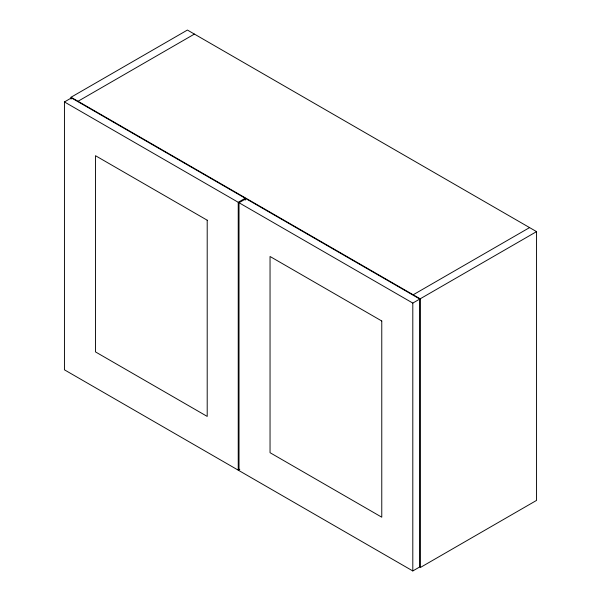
<?xml version="1.0" encoding="UTF-8"?>
<svg xmlns="http://www.w3.org/2000/svg" width="601" height="601" viewBox="0 0 601 601"><rect width="100%" height="100%" fill="white"/><g stroke="black" fill="none" stroke-linecap="round" stroke-linejoin="round"><path stroke-width="0.9" d="M71.038 97.242L187.414 30.05L536.558 231.625L536.558 500.4L420.182 567.592L420.182 298.817L71.038 97.242L71.038 99.112M239.791 469.268L238.236 470.162L64.442 369.825L64.442 101.945L71.421 97.91L245.216 198.255L245.216 200.125M78.017 101.276L194.401 34.084M64.442 101.945L238.236 202.289L245.216 198.255M239.01 202.732L245.997 198.706L419.791 299.043L419.791 566.916L412.804 570.95L239.01 470.613L239.01 202.732L412.804 303.077L419.791 299.043M413.195 294.783L529.579 227.591M420.182 298.817L536.558 231.625M412.804 303.077L412.804 570.95M238.236 202.289L238.236 470.162M207.202 220.206L95.476 155.697L95.476 351.901L207.202 416.41L207.202 220.206M381.77 320.994L270.044 256.484L270.044 452.688L381.77 517.198L381.77 320.994"/></g></svg>
